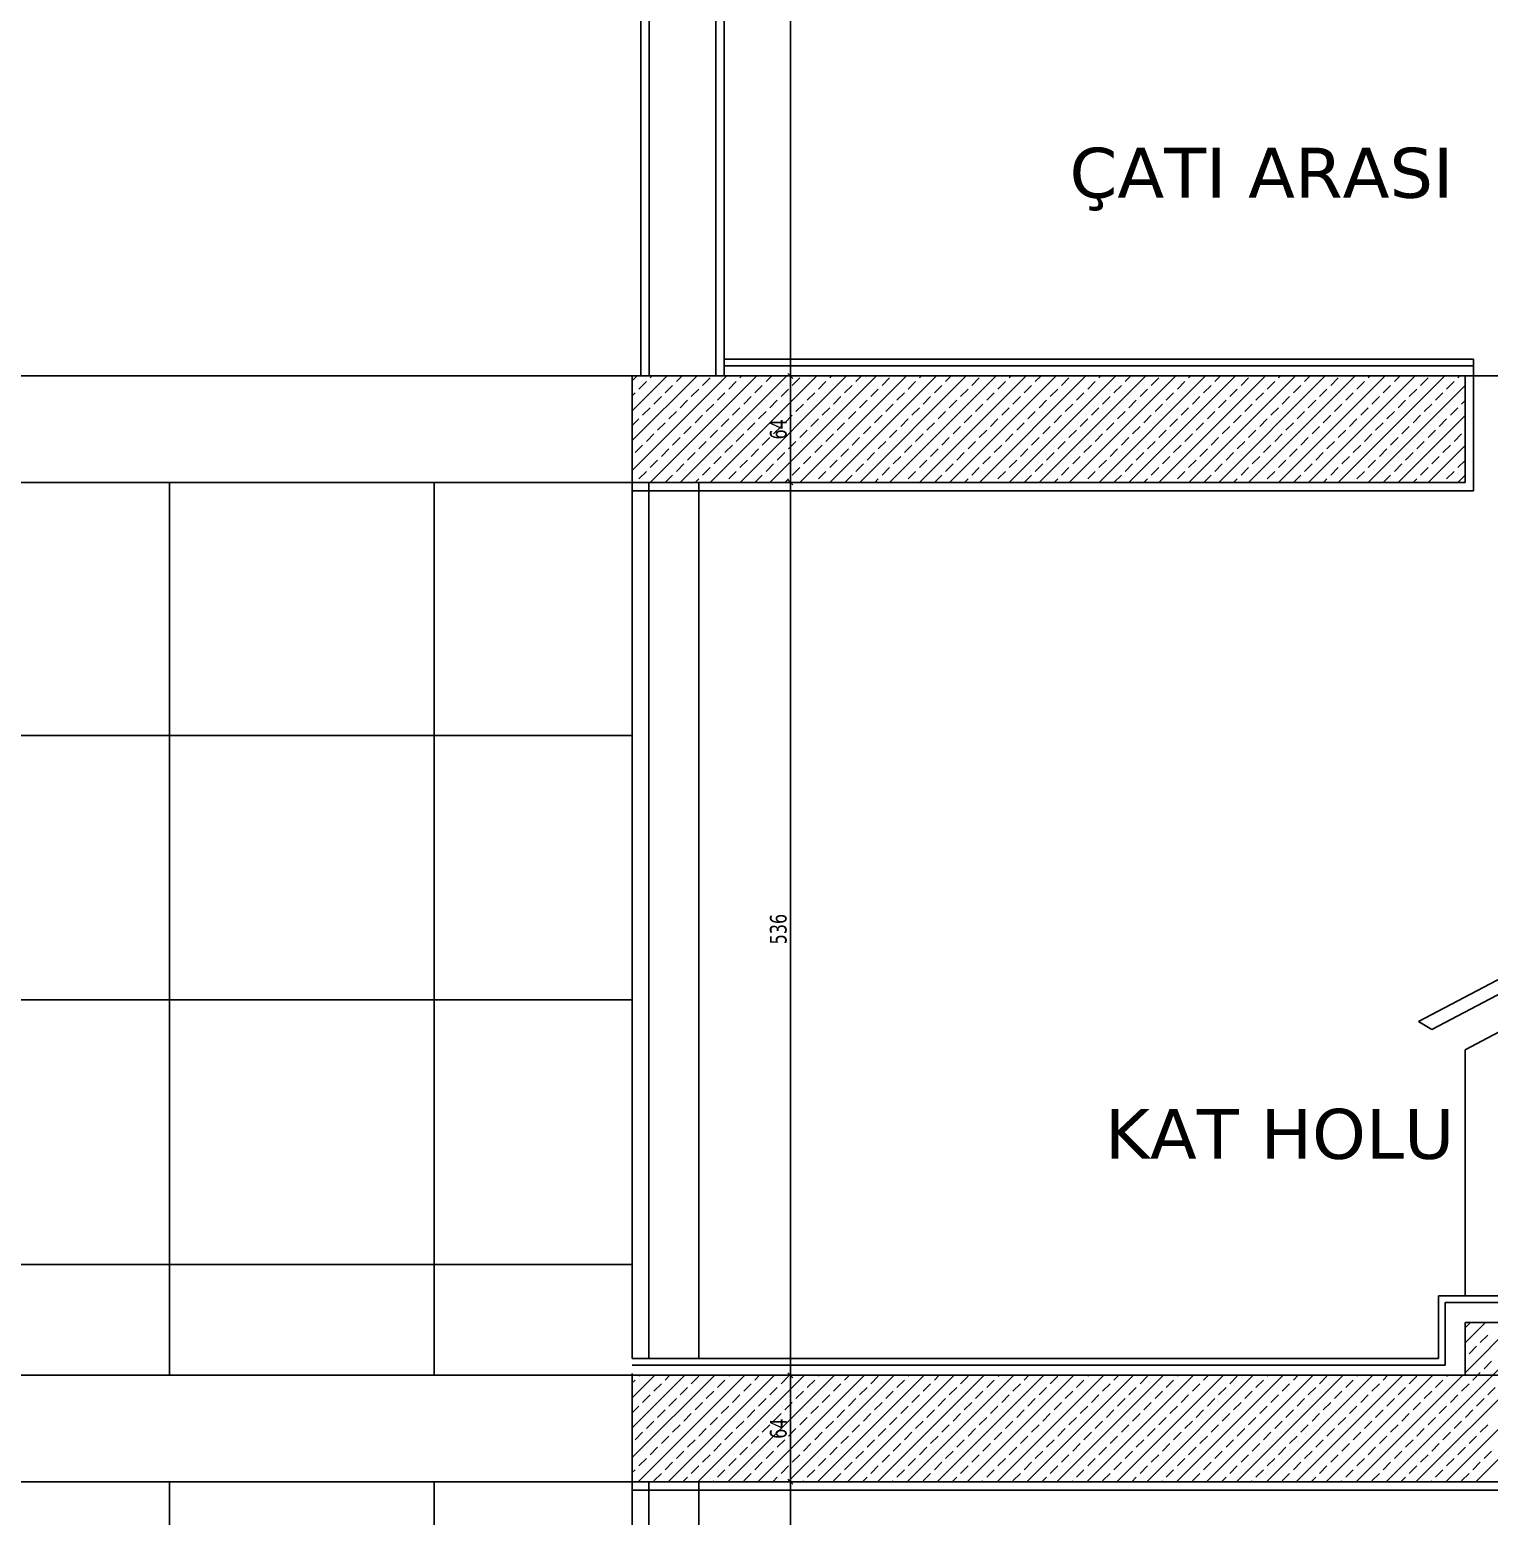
# Model space of a CAD drawing. Header units: millimetres. Extents: x 43168.9 to 43194.6, y -25545.1 to -25543.4.
# Drawn here: x 43184.1023 to 43184.2776, y -25543.9115 to -25543.733 of the extents above; entities that cross this region are included whole.
import ezdxf
from ezdxf.enums import TextEntityAlignment as Align

# ---------------------------------------------------------------- set-up
doc = ezdxf.new("R2010")
doc.units = ezdxf.units.MM
doc.header["$LTSCALE"] = 200
doc.linetypes.add('kesit_$0$HIDDEN2', pattern=[0.1875, 0.125, -0.0625])
for name, color, linetype in [('cam_sgh', 1, 'Continuous'), ('duv_sgh', 4, 'Continuous'), ('gor-4_sgh', 17, 'Continuous'), ('kaplama-gnl_sgh', 30, 'Continuous'), ('kesit_$0$gor-2_sgh', 161, 'Continuous'), ('kesit_$0$izd-alt_sgh', 8, 'kesit_$0$HIDDEN2'), ('kesit_$0$metal-mal._sgh', 122, 'Continuous'), ('kolon-b.a_sgh', 6, 'Continuous'), ('olcuic_sgh', 183, 'Continuous'), ('siva_sgh', 145, 'Continuous'), ('tarama-betonarme_sgh', 223, 'Continuous'), ('yazi-mahal_sgh', 12, 'Continuous')]:
    doc.layers.add(name, color=color, linetype=linetype)
doc.styles.add('dim', font='VERDANA.TTF', dxfattribs={"width": 0.7})
doc.styles.add('text1', font='VERDANA.TTF')

msp = doc.modelspace()

# ---------------------------------------------------------------- linework, layer by layer
at = {"color": 0, "linetype": 'ByBlock', "lineweight": -2}
for p, q in [((43184.19337, -25543.77426), (43184.19397, -25543.77486)), ((43184.19397, -25543.77486), (43184.19337, -25543.77426)), ((43184.19337, -25543.78706), (43184.19397, -25543.78766)), ((43184.19397, -25543.78766), (43184.19337, -25543.78706)), ((43184.19337, -25543.89426), (43184.19397, -25543.89486)), ((43184.19397, -25543.89486), (43184.19337, -25543.89426)), ((43184.19337, -25543.90706), (43184.19397, -25543.90766)), ((43184.19397, -25543.90766), (43184.19337, -25543.90706))]:
    msp.add_line(p, q, dxfattribs=at)
at = {"layer": 'cam_sgh'}
for p, q in [((43184.17469, -25543.78736), (43184.17469, -25543.89256)), ((43184.17669, -25543.78736), (43184.17669, -25543.89256)), ((43184.18269, -25543.78736), (43184.18269, -25543.89256)), ((43184.17469, -25543.90736), (43184.17469, -25544.01256)), ((43184.17669, -25543.90736), (43184.17669, -25544.01256)), ((43184.18269, -25543.90736), (43184.18269, -25544.01256))]:
    msp.add_line(p, q, dxfattribs=at)
at = {"layer": 'duv_sgh'}
for p, q in [((43184.17671, -25543.77456), (43184.17671, -25543.61807)), ((43184.18471, -25543.77456), (43184.18471, -25543.61726))]:
    msp.add_line(p, q, dxfattribs=at)
at = {"layer": 'gor-4_sgh'}
for p, q in [((43184.17469, -25543.77456), (43183.80469, -25543.77456)), ((43184.17469, -25543.78736), (43183.80469, -25543.78736)), ((43184.11913, -25543.89456), (43184.11913, -25543.78736)), ((43184.15088, -25543.89456), (43184.15088, -25543.78736)), ((43184.17469, -25543.81775), (43183.80469, -25543.81775)), ((43184.17469, -25543.8495), (43183.80469, -25543.8495)), ((43184.17469, -25543.88125), (43183.80469, -25543.88125)), ((43184.17469, -25543.89456), (43183.80469, -25543.89456)), ((43184.17469, -25543.90736), (43183.80469, -25543.90736)), ((43184.11913, -25544.01456), (43184.11913, -25543.90736)), ((43184.15088, -25544.01456), (43184.15088, -25543.90736))]:
    msp.add_line(p, q, dxfattribs=at)
at = {"layer": 'kaplama-gnl_sgh'}
for p, q in [((43184.27569, -25543.77256), (43184.18571, -25543.77256)), ((43184.27569, -25543.77336), (43184.18571, -25543.77336)), ((43184.28309, -25543.88504), (43184.27149, -25543.88504)), ((43184.27149, -25543.88504), (43184.27149, -25543.89256)), ((43184.28389, -25543.88584), (43184.27229, -25543.88584)), ((43184.27229, -25543.88584), (43184.27229, -25543.89336)), ((43184.27149, -25543.89256), (43184.17469, -25543.89256)), ((43184.27229, -25543.89336), (43184.17469, -25543.89336))]:
    msp.add_line(p, q, dxfattribs=at)
at = {"layer": 'kesit_$0$gor-2_sgh'}
for p, q in [((43184.27469, -25543.85548), (43184.37909, -25543.80025)), ((43184.27469, -25543.88504), (43184.27469, -25543.85548))]:
    msp.add_line(p, q, dxfattribs=at)
at = {"layer": 'kesit_$0$izd-alt_sgh'}
for p, q in [((43185.17869, -25543.77456), (43183.58059, -25543.77456)), ((43185.17869, -25543.89456), (43183.58059, -25543.89456))]:
    msp.add_line(p, q, dxfattribs=at)
at = {"layer": 'kesit_$0$metal-mal._sgh'}
for p, q in [((43184.26909, -25543.8521), (43184.3777, -25543.79465)), ((43184.27069, -25543.85307), (43184.3781, -25543.79625)), ((43184.26909, -25543.8521), (43184.27069, -25543.85307))]:
    msp.add_line(p, q, dxfattribs=at)
at = {"layer": 'kolon-b.a_sgh'}
for p, q in [((43184.17469, -25543.78736), (43184.17469, -25543.77456)), ((43184.17469, -25543.77456), (43184.27469, -25543.77456)), ((43184.27469, -25543.78736), (43184.27469, -25543.77456)), ((43184.27469, -25543.77456), (43184.27469, -25543.78736)), ((43184.27469, -25543.78736), (43184.17469, -25543.78736)), ((43184.28629, -25543.88824), (43184.27469, -25543.88824)), ((43184.27469, -25543.88824), (43184.27469, -25543.89456)), ((43184.17469, -25543.89436), (43184.17469, -25543.90736)), ((43184.17469, -25543.89456), (43184.27469, -25543.89456)), ((43184.28629, -25543.90736), (43184.17469, -25543.90736))]:
    msp.add_line(p, q, dxfattribs=at)
at = {"layer": 'olcuic_sgh'}
for p, q in [((43184.19367, -25543.62981), (43184.19367, -25543.77481)), ((43184.19067, -25543.77456), (43184.19427, -25543.77456)), ((43184.19067, -25543.77456), (43184.19427, -25543.77456)), ((43184.19367, -25543.77431), (43184.19367, -25543.78761)), ((43184.19667, -25543.78736), (43184.19307, -25543.78736)), ((43184.19667, -25543.78736), (43184.19307, -25543.78736)), ((43184.19367, -25543.78711), (43184.19367, -25543.89481)), ((43184.19667, -25543.89456), (43184.19307, -25543.89456)), ((43184.19667, -25543.89456), (43184.19307, -25543.89456)), ((43184.19367, -25543.89431), (43184.19367, -25543.90761)), ((43184.19667, -25543.90736), (43184.19307, -25543.90736)), ((43184.19667, -25543.90736), (43184.19307, -25543.90736)), ((43184.19367, -25543.90711), (43184.19367, -25544.01481))]:
    msp.add_line(p, q, dxfattribs=at)
at = {"layer": 'siva_sgh'}
for p, q in [((43184.18571, -25543.61595), (43184.18571, -25543.77456)), ((43184.17571, -25543.77456), (43184.17571, -25543.61817)), ((43184.27569, -25543.77256), (43184.27569, -25543.78836)), ((43184.27569, -25543.78836), (43184.17469, -25543.78836)), ((43184.17469, -25543.90836), (43184.28729, -25543.90836))]:
    msp.add_line(p, q, dxfattribs=at)
at = {"layer": 'tarama-betonarme_sgh'}
for p, q in [((43184.17469, -25543.77515), (43184.17528, -25543.77456)), ((43184.17469, -25543.77874), (43184.17887, -25543.77456)), ((43184.17469, -25543.78233), (43184.18246, -25543.77456)), ((43184.17469, -25543.78592), (43184.18605, -25543.77456)), ((43184.17549, -25543.77615), (43184.17638, -25543.77525)), ((43184.17683, -25543.7748), (43184.17707, -25543.77456)), ((43184.17685, -25543.78736), (43184.18965, -25543.77456)), ((43184.17863, -25543.7766), (43184.17953, -25543.7757)), ((43184.17998, -25543.77525), (43184.18067, -25543.77456)), ((43184.18044, -25543.78736), (43184.19324, -25543.77456)), ((43184.18312, -25543.7757), (43184.18402, -25543.7748)), ((43184.18403, -25543.78736), (43184.19683, -25543.77456)), ((43184.18626, -25543.77615), (43184.18716, -25543.77525)), ((43184.18761, -25543.7748), (43184.18785, -25543.77456)), ((43184.18762, -25543.78736), (43184.20042, -25543.77456)), ((43184.18941, -25543.7766), (43184.1903, -25543.7757)), ((43184.19075, -25543.77525), (43184.19144, -25543.77456)), ((43184.19121, -25543.78736), (43184.20401, -25543.77456)), ((43184.1939, -25543.7757), (43184.19479, -25543.7748)), ((43184.19481, -25543.78736), (43184.20761, -25543.77456)), ((43184.19704, -25543.77615), (43184.19794, -25543.77525)), ((43184.19839, -25543.7748), (43184.19863, -25543.77456)), ((43184.1984, -25543.78736), (43184.2112, -25543.77456)), ((43184.20018, -25543.7766), (43184.20108, -25543.7757)), ((43184.20153, -25543.77525), (43184.20222, -25543.77456)), ((43184.20199, -25543.78736), (43184.21479, -25543.77456)), ((43184.20467, -25543.7757), (43184.20557, -25543.7748)), ((43184.20558, -25543.78736), (43184.21838, -25543.77456)), ((43184.20781, -25543.77615), (43184.20871, -25543.77525)), ((43184.20916, -25543.7748), (43184.2094, -25543.77456)), ((43184.20918, -25543.78736), (43184.22198, -25543.77456)), ((43184.21096, -25543.7766), (43184.21186, -25543.7757)), ((43184.2123, -25543.77525), (43184.21299, -25543.77456)), ((43184.21277, -25543.78736), (43184.22557, -25543.77456)), ((43184.21545, -25543.7757), (43184.21635, -25543.7748)), ((43184.21636, -25543.78736), (43184.22916, -25543.77456)), ((43184.21859, -25543.77615), (43184.21949, -25543.77525)), ((43184.21994, -25543.7748), (43184.22018, -25543.77456)), ((43184.21995, -25543.78736), (43184.23275, -25543.77456)), ((43184.22173, -25543.7766), (43184.22263, -25543.7757)), ((43184.22308, -25543.77525), (43184.22377, -25543.77456)), ((43184.22354, -25543.78736), (43184.23634, -25543.77456)), ((43184.22622, -25543.7757), (43184.22712, -25543.7748)), ((43184.22714, -25543.78736), (43184.23994, -25543.77456)), ((43184.22937, -25543.77615), (43184.23027, -25543.77525)), ((43184.23071, -25543.7748), (43184.23096, -25543.77456)), ((43184.23073, -25543.78736), (43184.24353, -25543.77456)), ((43184.23251, -25543.7766), (43184.23341, -25543.7757)), ((43184.23386, -25543.77525), (43184.23455, -25543.77456)), ((43184.23432, -25543.78736), (43184.24712, -25543.77456)), ((43184.237, -25543.7757), (43184.2379, -25543.7748)), ((43184.23791, -25543.78736), (43184.25071, -25543.77456)), ((43184.24014, -25543.77615), (43184.24104, -25543.77525)), ((43184.24149, -25543.7748), (43184.24173, -25543.77456)), ((43184.2415, -25543.78736), (43184.2543, -25543.77456)), ((43184.24329, -25543.7766), (43184.24418, -25543.7757)), ((43184.24463, -25543.77525), (43184.24532, -25543.77456)), ((43184.2451, -25543.78736), (43184.2579, -25543.77456)), ((43184.24778, -25543.7757), (43184.24867, -25543.7748)), ((43184.24869, -25543.78736), (43184.26149, -25543.77456)), ((43184.25092, -25543.77615), (43184.25182, -25543.77525)), ((43184.25227, -25543.7748), (43184.25251, -25543.77456)), ((43184.25228, -25543.78736), (43184.26508, -25543.77456)), ((43184.25406, -25543.7766), (43184.25496, -25543.7757)), ((43184.25541, -25543.77525), (43184.2561, -25543.77456)), ((43184.25587, -25543.78736), (43184.26867, -25543.77456)), ((43184.25855, -25543.7757), (43184.25945, -25543.7748)), ((43184.25946, -25543.78736), (43184.27226, -25543.77456)), ((43184.2617, -25543.77615), (43184.26259, -25543.77525)), ((43184.26304, -25543.7748), (43184.26328, -25543.77456)), ((43184.26306, -25543.78736), (43184.27469, -25543.77572)), ((43184.26484, -25543.7766), (43184.26574, -25543.7757)), ((43184.26619, -25543.77525), (43184.26688, -25543.77456)), ((43184.26933, -25543.7757), (43184.27023, -25543.7748)), ((43184.27247, -25543.77615), (43184.27337, -25543.77525)), ((43184.27382, -25543.7748), (43184.27406, -25543.77456)), ((43184.17469, -25543.77694), (43184.17504, -25543.7766)), ((43184.17728, -25543.77794), (43184.17818, -25543.77705)), ((43184.18042, -25543.77839), (43184.18132, -25543.77749)), ((43184.18177, -25543.77705), (43184.18267, -25543.77615)), ((43184.18492, -25543.77749), (43184.18581, -25543.7766)), ((43184.18806, -25543.77794), (43184.18896, -25543.77705)), ((43184.1912, -25543.77839), (43184.1921, -25543.77749)), ((43184.19255, -25543.77705), (43184.19345, -25543.77615)), ((43184.19569, -25543.77749), (43184.19659, -25543.7766)), ((43184.19883, -25543.77794), (43184.19973, -25543.77705)), ((43184.20198, -25543.77839), (43184.20288, -25543.77749)), ((43184.20332, -25543.77705), (43184.20422, -25543.77615)), ((43184.20647, -25543.77749), (43184.20737, -25543.7766)), ((43184.20961, -25543.77794), (43184.21051, -25543.77705)), ((43184.21275, -25543.77839), (43184.21365, -25543.77749)), ((43184.2141, -25543.77705), (43184.215, -25543.77615)), ((43184.21724, -25543.77749), (43184.21814, -25543.7766)), ((43184.22039, -25543.77794), (43184.22129, -25543.77705)), ((43184.22353, -25543.77839), (43184.22443, -25543.77749)), ((43184.22488, -25543.77705), (43184.22578, -25543.77615)), ((43184.22802, -25543.77749), (43184.22892, -25543.7766)), ((43184.23116, -25543.77794), (43184.23206, -25543.77705)), ((43184.23431, -25543.77839), (43184.2352, -25543.77749)), ((43184.23565, -25543.77705), (43184.23655, -25543.77615)), ((43184.2388, -25543.77749), (43184.23969, -25543.7766)), ((43184.24194, -25543.77794), (43184.24284, -25543.77705)), ((43184.24508, -25543.77839), (43184.24598, -25543.77749)), ((43184.24643, -25543.77705), (43184.24733, -25543.77615)), ((43184.24957, -25543.77749), (43184.25047, -25543.7766)), ((43184.25272, -25543.77794), (43184.25361, -25543.77705)), ((43184.25586, -25543.77839), (43184.25676, -25543.77749)), ((43184.25721, -25543.77705), (43184.2581, -25543.77615)), ((43184.26035, -25543.77749), (43184.26125, -25543.7766)), ((43184.26349, -25543.77794), (43184.26439, -25543.77705)), ((43184.26664, -25543.77839), (43184.26753, -25543.77749)), ((43184.26798, -25543.77705), (43184.26888, -25543.77615)), ((43184.27113, -25543.77749), (43184.27202, -25543.7766)), ((43184.27427, -25543.77794), (43184.27469, -25543.77752)), ((43184.17593, -25543.77929), (43184.17683, -25543.77839)), ((43184.17908, -25543.77974), (43184.17998, -25543.77884)), ((43184.18222, -25543.78019), (43184.18312, -25543.77929)), ((43184.18357, -25543.77884), (43184.18447, -25543.77794)), ((43184.18671, -25543.77929), (43184.18761, -25543.77839)), ((43184.18985, -25543.77974), (43184.19075, -25543.77884)), ((43184.193, -25543.78019), (43184.1939, -25543.77929)), ((43184.19434, -25543.77884), (43184.19524, -25543.77794)), ((43184.19749, -25543.77929), (43184.19839, -25543.77839)), ((43184.20063, -25543.77974), (43184.20153, -25543.77884)), ((43184.20377, -25543.78019), (43184.20467, -25543.77929)), ((43184.20512, -25543.77884), (43184.20602, -25543.77794)), ((43184.20826, -25543.77929), (43184.20916, -25543.77839)), ((43184.21141, -25543.77974), (43184.2123, -25543.77884)), ((43184.21455, -25543.78019), (43184.21545, -25543.77929)), ((43184.2159, -25543.77884), (43184.21679, -25543.77794)), ((43184.21904, -25543.77929), (43184.21994, -25543.77839)), ((43184.22218, -25543.77974), (43184.22308, -25543.77884)), ((43184.22533, -25543.78019), (43184.22622, -25543.77929)), ((43184.22667, -25543.77884), (43184.22757, -25543.77794)), ((43184.22982, -25543.77929), (43184.23071, -25543.77839)), ((43184.23296, -25543.77974), (43184.23386, -25543.77884)), ((43184.2361, -25543.78019), (43184.237, -25543.77929)), ((43184.23745, -25543.77884), (43184.23835, -25543.77794)), ((43184.24059, -25543.77929), (43184.24149, -25543.77839)), ((43184.24374, -25543.77974), (43184.24463, -25543.77884)), ((43184.24688, -25543.78019), (43184.24778, -25543.77929)), ((43184.24823, -25543.77884), (43184.24912, -25543.77794)), ((43184.25137, -25543.77929), (43184.25227, -25543.77839)), ((43184.25451, -25543.77974), (43184.25541, -25543.77884)), ((43184.25766, -25543.78019), (43184.25855, -25543.77929)), ((43184.259, -25543.77884), (43184.2599, -25543.77794)), ((43184.26215, -25543.77929), (43184.26304, -25543.77839)), ((43184.26529, -25543.77974), (43184.26619, -25543.77884)), ((43184.26665, -25543.78736), (43184.27469, -25543.77932)), ((43184.26843, -25543.78019), (43184.26933, -25543.77929)), ((43184.26978, -25543.77884), (43184.27068, -25543.77794)), ((43184.27292, -25543.77929), (43184.27382, -25543.77839)), ((43184.17469, -25543.78053), (43184.17549, -25543.77974)), ((43184.17773, -25543.78109), (43184.17863, -25543.78019)), ((43184.18087, -25543.78154), (43184.18177, -25543.78064)), ((43184.18402, -25543.78198), (43184.18492, -25543.78109)), ((43184.18536, -25543.78064), (43184.18626, -25543.77974)), ((43184.18851, -25543.78109), (43184.18941, -25543.78019)), ((43184.19165, -25543.78154), (43184.19255, -25543.78064)), ((43184.19479, -25543.78198), (43184.19569, -25543.78109)), ((43184.19614, -25543.78064), (43184.19704, -25543.77974)), ((43184.19928, -25543.78109), (43184.20018, -25543.78019)), ((43184.20243, -25543.78154), (43184.20332, -25543.78064)), ((43184.20557, -25543.78198), (43184.20647, -25543.78109)), ((43184.20692, -25543.78064), (43184.20781, -25543.77974)), ((43184.21006, -25543.78109), (43184.21096, -25543.78019)), ((43184.2132, -25543.78154), (43184.2141, -25543.78064)), ((43184.21635, -25543.78198), (43184.21724, -25543.78109)), ((43184.21769, -25543.78064), (43184.21859, -25543.77974)), ((43184.22084, -25543.78109), (43184.22173, -25543.78019)), ((43184.22398, -25543.78154), (43184.22488, -25543.78064)), ((43184.22712, -25543.78198), (43184.22802, -25543.78109)), ((43184.22847, -25543.78064), (43184.22937, -25543.77974)), ((43184.23161, -25543.78109), (43184.23251, -25543.78019)), ((43184.23476, -25543.78154), (43184.23565, -25543.78064)), ((43184.2379, -25543.78198), (43184.2388, -25543.78109)), ((43184.23925, -25543.78064), (43184.24014, -25543.77974)), ((43184.24239, -25543.78109), (43184.24329, -25543.78019)), ((43184.24553, -25543.78154), (43184.24643, -25543.78064)), ((43184.24867, -25543.78198), (43184.24957, -25543.78109)), ((43184.25002, -25543.78064), (43184.25092, -25543.77974)), ((43184.25317, -25543.78109), (43184.25406, -25543.78019)), ((43184.25631, -25543.78154), (43184.25721, -25543.78064)), ((43184.25945, -25543.78198), (43184.26035, -25543.78109)), ((43184.2608, -25543.78064), (43184.2617, -25543.77974)), ((43184.26394, -25543.78109), (43184.26484, -25543.78019)), ((43184.26708, -25543.78154), (43184.26798, -25543.78064)), ((43184.27023, -25543.78198), (43184.27113, -25543.78109)), ((43184.27157, -25543.78064), (43184.27247, -25543.77974)), ((43184.17504, -25543.78378), (43184.17593, -25543.78288)), ((43184.17638, -25543.78243), (43184.17728, -25543.78154)), ((43184.17953, -25543.78288), (43184.18042, -25543.78198)), ((43184.18267, -25543.78333), (43184.18357, -25543.78243)), ((43184.18581, -25543.78378), (43184.18671, -25543.78288)), ((43184.18716, -25543.78243), (43184.18806, -25543.78154)), ((43184.1903, -25543.78288), (43184.1912, -25543.78198)), ((43184.19345, -25543.78333), (43184.19434, -25543.78243)), ((43184.19659, -25543.78378), (43184.19749, -25543.78288)), ((43184.19794, -25543.78243), (43184.19883, -25543.78154)), ((43184.20108, -25543.78288), (43184.20198, -25543.78198)), ((43184.20422, -25543.78333), (43184.20512, -25543.78243)), ((43184.20737, -25543.78378), (43184.20826, -25543.78288)), ((43184.20871, -25543.78243), (43184.20961, -25543.78154)), ((43184.21186, -25543.78288), (43184.21275, -25543.78198)), ((43184.215, -25543.78333), (43184.2159, -25543.78243)), ((43184.21814, -25543.78378), (43184.21904, -25543.78288)), ((43184.21949, -25543.78243), (43184.22039, -25543.78154)), ((43184.22263, -25543.78288), (43184.22353, -25543.78198)), ((43184.22578, -25543.78333), (43184.22667, -25543.78243)), ((43184.22892, -25543.78378), (43184.22982, -25543.78288)), ((43184.23027, -25543.78243), (43184.23116, -25543.78154)), ((43184.23341, -25543.78288), (43184.23431, -25543.78198)), ((43184.23655, -25543.78333), (43184.23745, -25543.78243)), ((43184.23969, -25543.78378), (43184.24059, -25543.78288)), ((43184.24104, -25543.78243), (43184.24194, -25543.78154)), ((43184.24418, -25543.78288), (43184.24508, -25543.78198)), ((43184.24733, -25543.78333), (43184.24823, -25543.78243)), ((43184.25047, -25543.78378), (43184.25137, -25543.78288)), ((43184.25182, -25543.78243), (43184.25272, -25543.78154)), ((43184.25496, -25543.78288), (43184.25586, -25543.78198)), ((43184.2581, -25543.78333), (43184.259, -25543.78243)), ((43184.26125, -25543.78378), (43184.26215, -25543.78288)), ((43184.26259, -25543.78243), (43184.26349, -25543.78154)), ((43184.26574, -25543.78288), (43184.26664, -25543.78198)), ((43184.26888, -25543.78333), (43184.26978, -25543.78243)), ((43184.27024, -25543.78736), (43184.27469, -25543.78291)), ((43184.27202, -25543.78378), (43184.27292, -25543.78288)), ((43184.27337, -25543.78243), (43184.27427, -25543.78154)), ((43184.17683, -25543.78558), (43184.17773, -25543.78468)), ((43184.17818, -25543.78423), (43184.17908, -25543.78333)), ((43184.18132, -25543.78468), (43184.18222, -25543.78378)), ((43184.18447, -25543.78513), (43184.18536, -25543.78423)), ((43184.18761, -25543.78558), (43184.18851, -25543.78468)), ((43184.18896, -25543.78423), (43184.18985, -25543.78333)), ((43184.1921, -25543.78468), (43184.193, -25543.78378)), ((43184.19524, -25543.78513), (43184.19614, -25543.78423)), ((43184.19839, -25543.78558), (43184.19928, -25543.78468)), ((43184.19973, -25543.78423), (43184.20063, -25543.78333)), ((43184.20288, -25543.78468), (43184.20377, -25543.78378)), ((43184.20602, -25543.78513), (43184.20692, -25543.78423)), ((43184.20916, -25543.78558), (43184.21006, -25543.78468)), ((43184.21051, -25543.78423), (43184.21141, -25543.78333)), ((43184.21365, -25543.78468), (43184.21455, -25543.78378)), ((43184.21679, -25543.78513), (43184.21769, -25543.78423)), ((43184.21994, -25543.78558), (43184.22084, -25543.78468)), ((43184.22129, -25543.78423), (43184.22218, -25543.78333)), ((43184.22443, -25543.78468), (43184.22533, -25543.78378)), ((43184.22757, -25543.78513), (43184.22847, -25543.78423)), ((43184.23071, -25543.78558), (43184.23161, -25543.78468)), ((43184.23206, -25543.78423), (43184.23296, -25543.78333)), ((43184.2352, -25543.78468), (43184.2361, -25543.78378)), ((43184.23835, -25543.78513), (43184.23925, -25543.78423)), ((43184.24149, -25543.78558), (43184.24239, -25543.78468)), ((43184.24284, -25543.78423), (43184.24374, -25543.78333)), ((43184.24598, -25543.78468), (43184.24688, -25543.78378)), ((43184.24912, -25543.78513), (43184.25002, -25543.78423)), ((43184.25227, -25543.78558), (43184.25317, -25543.78468)), ((43184.25361, -25543.78423), (43184.25451, -25543.78333)), ((43184.25676, -25543.78468), (43184.25766, -25543.78378)), ((43184.2599, -25543.78513), (43184.2608, -25543.78423)), ((43184.26304, -25543.78558), (43184.26394, -25543.78468)), ((43184.26439, -25543.78423), (43184.26529, -25543.78333)), ((43184.26753, -25543.78468), (43184.26843, -25543.78378)), ((43184.27068, -25543.78513), (43184.27157, -25543.78423)), ((43184.27382, -25543.78558), (43184.27469, -25543.78471)), ((43184.17549, -25543.78692), (43184.17638, -25543.78603)), ((43184.17864, -25543.78736), (43184.17953, -25543.78647)), ((43184.17998, -25543.78603), (43184.18087, -25543.78513)), ((43184.18312, -25543.78647), (43184.18402, -25543.78558)), ((43184.18626, -25543.78692), (43184.18716, -25543.78603)), ((43184.18942, -25543.78736), (43184.1903, -25543.78647)), ((43184.19075, -25543.78603), (43184.19165, -25543.78513)), ((43184.1939, -25543.78647), (43184.19479, -25543.78558)), ((43184.19704, -25543.78692), (43184.19794, -25543.78603)), ((43184.20019, -25543.78736), (43184.20108, -25543.78647)), ((43184.20153, -25543.78603), (43184.20243, -25543.78513)), ((43184.20467, -25543.78647), (43184.20557, -25543.78558)), ((43184.20781, -25543.78692), (43184.20871, -25543.78603)), ((43184.21097, -25543.78736), (43184.21186, -25543.78647)), ((43184.2123, -25543.78603), (43184.2132, -25543.78513)), ((43184.21545, -25543.78647), (43184.21635, -25543.78558)), ((43184.21859, -25543.78692), (43184.21949, -25543.78603)), ((43184.22175, -25543.78736), (43184.22263, -25543.78647)), ((43184.22308, -25543.78603), (43184.22398, -25543.78513)), ((43184.22622, -25543.78647), (43184.22712, -25543.78558)), ((43184.22937, -25543.78692), (43184.23027, -25543.78603)), ((43184.23252, -25543.78736), (43184.23341, -25543.78647)), ((43184.23386, -25543.78603), (43184.23476, -25543.78513)), ((43184.237, -25543.78647), (43184.2379, -25543.78558)), ((43184.24014, -25543.78692), (43184.24104, -25543.78603)), ((43184.2433, -25543.78736), (43184.24418, -25543.78647)), ((43184.24463, -25543.78603), (43184.24553, -25543.78513)), ((43184.24778, -25543.78647), (43184.24867, -25543.78558)), ((43184.25092, -25543.78692), (43184.25182, -25543.78603)), ((43184.25408, -25543.78736), (43184.25496, -25543.78647)), ((43184.25541, -25543.78603), (43184.25631, -25543.78513)), ((43184.25855, -25543.78647), (43184.25945, -25543.78558)), ((43184.2617, -25543.78692), (43184.26259, -25543.78603)), ((43184.26485, -25543.78736), (43184.26574, -25543.78647)), ((43184.26619, -25543.78603), (43184.26708, -25543.78513)), ((43184.26933, -25543.78647), (43184.27023, -25543.78558)), ((43184.27247, -25543.78692), (43184.27337, -25543.78603)), ((43184.27383, -25543.78736), (43184.27469, -25543.7865)), ((43184.18223, -25543.78736), (43184.18267, -25543.78692)), ((43184.19301, -25543.78736), (43184.19345, -25543.78692)), ((43184.20379, -25543.78736), (43184.20422, -25543.78692)), ((43184.21456, -25543.78736), (43184.215, -25543.78692)), ((43184.22534, -25543.78736), (43184.22578, -25543.78692)), ((43184.23612, -25543.78736), (43184.23655, -25543.78692)), ((43184.24689, -25543.78736), (43184.24733, -25543.78692)), ((43184.25767, -25543.78736), (43184.2581, -25543.78692)), ((43184.26844, -25543.78736), (43184.26888, -25543.78692)), ((43184.26878, -25543.90736), (43184.29421, -25543.88193)), ((43184.27237, -25543.90736), (43184.2978, -25543.88193)), ((43184.26519, -25543.90736), (43184.2843, -25543.88824)), ((43184.27469, -25543.89067), (43184.27712, -25543.88824)), ((43184.27469, -25543.89426), (43184.28071, -25543.88824)), ((43184.27472, -25543.88885), (43184.27532, -25543.88824)), ((43184.27651, -25543.89065), (43184.27741, -25543.88975)), ((43184.27517, -25543.89199), (43184.27606, -25543.89109)), ((43184.27469, -25543.89247), (43184.27472, -25543.89244)), ((43184.27696, -25543.89379), (43184.27786, -25543.89289)), ((43184.17469, -25543.89728), (43184.17741, -25543.89456)), ((43184.17469, -25543.90087), (43184.181, -25543.89456)), ((43184.17469, -25543.90446), (43184.18459, -25543.89456)), ((43184.17469, -25543.89548), (43184.17504, -25543.89514)), ((43184.17539, -25543.90736), (43184.18819, -25543.89456)), ((43184.17549, -25543.89469), (43184.17561, -25543.89456)), ((43184.17728, -25543.89648), (43184.17818, -25543.89558)), ((43184.17863, -25543.89514), (43184.17921, -25543.89456)), ((43184.17898, -25543.90736), (43184.19178, -25543.89456)), ((43184.18177, -25543.89558), (43184.18267, -25543.89469)), ((43184.18257, -25543.90736), (43184.19537, -25543.89456)), ((43184.18492, -25543.89603), (43184.18581, -25543.89514)), ((43184.18616, -25543.90736), (43184.19896, -25543.89456)), ((43184.18626, -25543.89469), (43184.18639, -25543.89456)), ((43184.18806, -25543.89648), (43184.18896, -25543.89558)), ((43184.18941, -25543.89514), (43184.18998, -25543.89456)), ((43184.18975, -25543.90736), (43184.20255, -25543.89456)), ((43184.19255, -25543.89558), (43184.19345, -25543.89469)), ((43184.19335, -25543.90736), (43184.20615, -25543.89456)), ((43184.19569, -25543.89603), (43184.19659, -25543.89514)), ((43184.19694, -25543.90736), (43184.20974, -25543.89456)), ((43184.19704, -25543.89469), (43184.19717, -25543.89456)), ((43184.19883, -25543.89648), (43184.19973, -25543.89558)), ((43184.20018, -25543.89514), (43184.20076, -25543.89456)), ((43184.20053, -25543.90736), (43184.21333, -25543.89456)), ((43184.20332, -25543.89558), (43184.20422, -25543.89469)), ((43184.20412, -25543.90736), (43184.21692, -25543.89456)), ((43184.20647, -25543.89603), (43184.20737, -25543.89514)), ((43184.20771, -25543.90736), (43184.22051, -25543.89456)), ((43184.20781, -25543.89469), (43184.20794, -25543.89456)), ((43184.20961, -25543.89648), (43184.21051, -25543.89558)), ((43184.21096, -25543.89514), (43184.21153, -25543.89456)), ((43184.21131, -25543.90736), (43184.22411, -25543.89456)), ((43184.2141, -25543.89558), (43184.215, -25543.89469)), ((43184.2149, -25543.90736), (43184.2277, -25543.89456)), ((43184.21724, -25543.89603), (43184.21814, -25543.89514)), ((43184.21849, -25543.90736), (43184.23129, -25543.89456)), ((43184.21859, -25543.89469), (43184.21872, -25543.89456)), ((43184.22039, -25543.89648), (43184.22129, -25543.89558)), ((43184.22173, -25543.89514), (43184.22231, -25543.89456)), ((43184.22208, -25543.90736), (43184.23488, -25543.89456)), ((43184.22488, -25543.89558), (43184.22578, -25543.89469)), ((43184.22568, -25543.90736), (43184.23848, -25543.89456)), ((43184.22802, -25543.89603), (43184.22892, -25543.89514)), ((43184.22927, -25543.90736), (43184.24207, -25543.89456)), ((43184.22937, -25543.89469), (43184.22949, -25543.89456)), ((43184.23116, -25543.89648), (43184.23206, -25543.89558)), ((43184.23251, -25543.89514), (43184.23309, -25543.89456)), ((43184.23286, -25543.90736), (43184.24566, -25543.89456)), ((43184.23565, -25543.89558), (43184.23655, -25543.89469)), ((43184.23645, -25543.90736), (43184.24925, -25543.89456)), ((43184.2388, -25543.89603), (43184.23969, -25543.89514)), ((43184.24004, -25543.90736), (43184.25284, -25543.89456)), ((43184.24014, -25543.89469), (43184.24027, -25543.89456)), ((43184.24194, -25543.89648), (43184.24284, -25543.89558)), ((43184.24329, -25543.89514), (43184.24386, -25543.89456)), ((43184.24364, -25543.90736), (43184.25644, -25543.89456)), ((43184.24643, -25543.89558), (43184.24733, -25543.89469)), ((43184.24723, -25543.90736), (43184.26003, -25543.89456)), ((43184.24957, -25543.89603), (43184.25047, -25543.89514)), ((43184.25082, -25543.90736), (43184.26362, -25543.89456)), ((43184.25092, -25543.89469), (43184.25105, -25543.89456)), ((43184.25272, -25543.89648), (43184.25361, -25543.89558)), ((43184.25406, -25543.89514), (43184.25464, -25543.89456)), ((43184.25441, -25543.90736), (43184.26721, -25543.89456)), ((43184.25721, -25543.89558), (43184.2581, -25543.89469)), ((43184.258, -25543.90736), (43184.2708, -25543.89456)), ((43184.26035, -25543.89603), (43184.26125, -25543.89514)), ((43184.2616, -25543.90736), (43184.2744, -25543.89456)), ((43184.2617, -25543.89469), (43184.26182, -25543.89456)), ((43184.26349, -25543.89648), (43184.26439, -25543.89558)), ((43184.26484, -25543.89514), (43184.26542, -25543.89456)), ((43184.26798, -25543.89558), (43184.26888, -25543.89469)), ((43184.27113, -25543.89603), (43184.27202, -25543.89514)), ((43184.27247, -25543.89469), (43184.2726, -25543.89456)), ((43184.27427, -25543.89648), (43184.27517, -25543.89558)), ((43184.27562, -25543.89514), (43184.27651, -25543.89424)), ((43184.17593, -25543.89783), (43184.17683, -25543.89693)), ((43184.17908, -25543.89828), (43184.17998, -25543.89738)), ((43184.18042, -25543.89693), (43184.18132, -25543.89603)), ((43184.18357, -25543.89738), (43184.18447, -25543.89648)), ((43184.18671, -25543.89783), (43184.18761, -25543.89693)), ((43184.18985, -25543.89828), (43184.19075, -25543.89738)), ((43184.1912, -25543.89693), (43184.1921, -25543.89603)), ((43184.19434, -25543.89738), (43184.19524, -25543.89648)), ((43184.19749, -25543.89783), (43184.19839, -25543.89693)), ((43184.20063, -25543.89828), (43184.20153, -25543.89738)), ((43184.20198, -25543.89693), (43184.20288, -25543.89603)), ((43184.20512, -25543.89738), (43184.20602, -25543.89648)), ((43184.20826, -25543.89783), (43184.20916, -25543.89693)), ((43184.21141, -25543.89828), (43184.2123, -25543.89738)), ((43184.21275, -25543.89693), (43184.21365, -25543.89603)), ((43184.2159, -25543.89738), (43184.21679, -25543.89648)), ((43184.21904, -25543.89783), (43184.21994, -25543.89693)), ((43184.22218, -25543.89828), (43184.22308, -25543.89738)), ((43184.22353, -25543.89693), (43184.22443, -25543.89603)), ((43184.22667, -25543.89738), (43184.22757, -25543.89648)), ((43184.22982, -25543.89783), (43184.23071, -25543.89693)), ((43184.23296, -25543.89828), (43184.23386, -25543.89738)), ((43184.23431, -25543.89693), (43184.2352, -25543.89603)), ((43184.23745, -25543.89738), (43184.23835, -25543.89648)), ((43184.24059, -25543.89783), (43184.24149, -25543.89693)), ((43184.24374, -25543.89828), (43184.24463, -25543.89738)), ((43184.24508, -25543.89693), (43184.24598, -25543.89603)), ((43184.24823, -25543.89738), (43184.24912, -25543.89648)), ((43184.25137, -25543.89783), (43184.25227, -25543.89693)), ((43184.25451, -25543.89828), (43184.25541, -25543.89738)), ((43184.25586, -25543.89693), (43184.25676, -25543.89603)), ((43184.259, -25543.89738), (43184.2599, -25543.89648)), ((43184.26215, -25543.89783), (43184.26304, -25543.89693)), ((43184.26529, -25543.89828), (43184.26619, -25543.89738)), ((43184.26664, -25543.89693), (43184.26753, -25543.89603)), ((43184.26978, -25543.89738), (43184.27068, -25543.89648)), ((43184.27292, -25543.89783), (43184.27382, -25543.89693)), ((43184.27596, -25543.90736), (43184.28629, -25543.89703)), ((43184.27606, -25543.89828), (43184.27696, -25543.89738)), ((43184.27741, -25543.89693), (43184.27831, -25543.89603)), ((43184.17469, -25543.89907), (43184.17549, -25543.89828)), ((43184.17773, -25543.89963), (43184.17863, -25543.89873)), ((43184.18087, -25543.90007), (43184.18177, -25543.89918)), ((43184.18222, -25543.89873), (43184.18312, -25543.89783)), ((43184.18536, -25543.89918), (43184.18626, -25543.89828)), ((43184.18851, -25543.89963), (43184.18941, -25543.89873)), ((43184.19165, -25543.90007), (43184.19255, -25543.89918)), ((43184.193, -25543.89873), (43184.1939, -25543.89783)), ((43184.19614, -25543.89918), (43184.19704, -25543.89828)), ((43184.19928, -25543.89963), (43184.20018, -25543.89873)), ((43184.20243, -25543.90007), (43184.20332, -25543.89918)), ((43184.20377, -25543.89873), (43184.20467, -25543.89783)), ((43184.20692, -25543.89918), (43184.20781, -25543.89828)), ((43184.21006, -25543.89963), (43184.21096, -25543.89873)), ((43184.2132, -25543.90007), (43184.2141, -25543.89918)), ((43184.21455, -25543.89873), (43184.21545, -25543.89783)), ((43184.21769, -25543.89918), (43184.21859, -25543.89828)), ((43184.22084, -25543.89963), (43184.22173, -25543.89873)), ((43184.22398, -25543.90007), (43184.22488, -25543.89918)), ((43184.22533, -25543.89873), (43184.22622, -25543.89783)), ((43184.22847, -25543.89918), (43184.22937, -25543.89828)), ((43184.23161, -25543.89963), (43184.23251, -25543.89873)), ((43184.23476, -25543.90007), (43184.23565, -25543.89918)), ((43184.2361, -25543.89873), (43184.237, -25543.89783)), ((43184.23925, -25543.89918), (43184.24014, -25543.89828)), ((43184.24239, -25543.89963), (43184.24329, -25543.89873)), ((43184.24553, -25543.90007), (43184.24643, -25543.89918)), ((43184.24688, -25543.89873), (43184.24778, -25543.89783)), ((43184.25002, -25543.89918), (43184.25092, -25543.89828)), ((43184.25317, -25543.89963), (43184.25406, -25543.89873)), ((43184.25631, -25543.90007), (43184.25721, -25543.89918)), ((43184.25766, -25543.89873), (43184.25855, -25543.89783)), ((43184.2608, -25543.89918), (43184.2617, -25543.89828)), ((43184.26394, -25543.89963), (43184.26484, -25543.89873)), ((43184.26708, -25543.90007), (43184.26798, -25543.89918)), ((43184.26843, -25543.89873), (43184.26933, -25543.89783)), ((43184.27157, -25543.89918), (43184.27247, -25543.89828)), ((43184.27472, -25543.89963), (43184.27562, -25543.89873)), ((43184.17638, -25543.90097), (43184.17728, -25543.90007)), ((43184.17953, -25543.90142), (43184.18042, -25543.90052)), ((43184.18267, -25543.90187), (43184.18357, -25543.90097)), ((43184.18402, -25543.90052), (43184.18492, -25543.89963)), ((43184.18716, -25543.90097), (43184.18806, -25543.90007)), ((43184.1903, -25543.90142), (43184.1912, -25543.90052)), ((43184.19345, -25543.90187), (43184.19434, -25543.90097)), ((43184.19479, -25543.90052), (43184.19569, -25543.89963)), ((43184.19794, -25543.90097), (43184.19883, -25543.90007)), ((43184.20108, -25543.90142), (43184.20198, -25543.90052)), ((43184.20422, -25543.90187), (43184.20512, -25543.90097)), ((43184.20557, -25543.90052), (43184.20647, -25543.89963)), ((43184.20871, -25543.90097), (43184.20961, -25543.90007)), ((43184.21186, -25543.90142), (43184.21275, -25543.90052)), ((43184.215, -25543.90187), (43184.2159, -25543.90097)), ((43184.21635, -25543.90052), (43184.21724, -25543.89963)), ((43184.21949, -25543.90097), (43184.22039, -25543.90007)), ((43184.22263, -25543.90142), (43184.22353, -25543.90052)), ((43184.22578, -25543.90187), (43184.22667, -25543.90097)), ((43184.22712, -25543.90052), (43184.22802, -25543.89963)), ((43184.23027, -25543.90097), (43184.23116, -25543.90007)), ((43184.23341, -25543.90142), (43184.23431, -25543.90052)), ((43184.23655, -25543.90187), (43184.23745, -25543.90097)), ((43184.2379, -25543.90052), (43184.2388, -25543.89963)), ((43184.24104, -25543.90097), (43184.24194, -25543.90007)), ((43184.24418, -25543.90142), (43184.24508, -25543.90052)), ((43184.24733, -25543.90187), (43184.24823, -25543.90097)), ((43184.24867, -25543.90052), (43184.24957, -25543.89963)), ((43184.25182, -25543.90097), (43184.25272, -25543.90007)), ((43184.25496, -25543.90142), (43184.25586, -25543.90052)), ((43184.2581, -25543.90187), (43184.259, -25543.90097)), ((43184.25945, -25543.90052), (43184.26035, -25543.89963)), ((43184.26259, -25543.90097), (43184.26349, -25543.90007)), ((43184.26574, -25543.90142), (43184.26664, -25543.90052)), ((43184.26888, -25543.90187), (43184.26978, -25543.90097)), ((43184.27023, -25543.90052), (43184.27113, -25543.89963)), ((43184.27337, -25543.90097), (43184.27427, -25543.90007)), ((43184.27651, -25543.90142), (43184.27741, -25543.90052)), ((43184.17504, -25543.90232), (43184.17593, -25543.90142)), ((43184.17818, -25543.90277), (43184.17908, -25543.90187)), ((43184.18132, -25543.90322), (43184.18222, -25543.90232)), ((43184.18581, -25543.90232), (43184.18671, -25543.90142)), ((43184.18896, -25543.90277), (43184.18985, -25543.90187)), ((43184.1921, -25543.90322), (43184.193, -25543.90232)), ((43184.19659, -25543.90232), (43184.19749, -25543.90142)), ((43184.19973, -25543.90277), (43184.20063, -25543.90187)), ((43184.20288, -25543.90322), (43184.20377, -25543.90232)), ((43184.20737, -25543.90232), (43184.20826, -25543.90142)), ((43184.21051, -25543.90277), (43184.21141, -25543.90187)), ((43184.21365, -25543.90322), (43184.21455, -25543.90232)), ((43184.21814, -25543.90232), (43184.21904, -25543.90142)), ((43184.22129, -25543.90277), (43184.22218, -25543.90187)), ((43184.22443, -25543.90322), (43184.22533, -25543.90232)), ((43184.22892, -25543.90232), (43184.22982, -25543.90142)), ((43184.23206, -25543.90277), (43184.23296, -25543.90187)), ((43184.2352, -25543.90322), (43184.2361, -25543.90232)), ((43184.23969, -25543.90232), (43184.24059, -25543.90142)), ((43184.24284, -25543.90277), (43184.24374, -25543.90187)), ((43184.24598, -25543.90322), (43184.24688, -25543.90232)), ((43184.25047, -25543.90232), (43184.25137, -25543.90142)), ((43184.25361, -25543.90277), (43184.25451, -25543.90187)), ((43184.25676, -25543.90322), (43184.25766, -25543.90232)), ((43184.26125, -25543.90232), (43184.26215, -25543.90142)), ((43184.26439, -25543.90277), (43184.26529, -25543.90187)), ((43184.26753, -25543.90322), (43184.26843, -25543.90232)), ((43184.27202, -25543.90232), (43184.27292, -25543.90142)), ((43184.27517, -25543.90277), (43184.27606, -25543.90187)), ((43184.17683, -25543.90412), (43184.17773, -25543.90322)), ((43184.17998, -25543.90456), (43184.18087, -25543.90367)), ((43184.18312, -25543.90501), (43184.18402, -25543.90412)), ((43184.18447, -25543.90367), (43184.18536, -25543.90277)), ((43184.18761, -25543.90412), (43184.18851, -25543.90322)), ((43184.19075, -25543.90456), (43184.19165, -25543.90367)), ((43184.1939, -25543.90501), (43184.19479, -25543.90412)), ((43184.19524, -25543.90367), (43184.19614, -25543.90277)), ((43184.19839, -25543.90412), (43184.19928, -25543.90322)), ((43184.20153, -25543.90456), (43184.20243, -25543.90367)), ((43184.20467, -25543.90501), (43184.20557, -25543.90412)), ((43184.20602, -25543.90367), (43184.20692, -25543.90277)), ((43184.20916, -25543.90412), (43184.21006, -25543.90322)), ((43184.2123, -25543.90456), (43184.2132, -25543.90367)), ((43184.21545, -25543.90501), (43184.21635, -25543.90412)), ((43184.21679, -25543.90367), (43184.21769, -25543.90277)), ((43184.21994, -25543.90412), (43184.22084, -25543.90322)), ((43184.22308, -25543.90456), (43184.22398, -25543.90367)), ((43184.22622, -25543.90501), (43184.22712, -25543.90412)), ((43184.22757, -25543.90367), (43184.22847, -25543.90277)), ((43184.23071, -25543.90412), (43184.23161, -25543.90322)), ((43184.23386, -25543.90456), (43184.23476, -25543.90367)), ((43184.237, -25543.90501), (43184.2379, -25543.90412)), ((43184.23835, -25543.90367), (43184.23925, -25543.90277)), ((43184.24149, -25543.90412), (43184.24239, -25543.90322)), ((43184.24463, -25543.90456), (43184.24553, -25543.90367)), ((43184.24778, -25543.90501), (43184.24867, -25543.90412)), ((43184.24912, -25543.90367), (43184.25002, -25543.90277)), ((43184.25227, -25543.90412), (43184.25317, -25543.90322)), ((43184.25541, -25543.90456), (43184.25631, -25543.90367)), ((43184.25855, -25543.90501), (43184.25945, -25543.90412)), ((43184.2599, -25543.90367), (43184.2608, -25543.90277)), ((43184.26304, -25543.90412), (43184.26394, -25543.90322)), ((43184.26619, -25543.90456), (43184.26708, -25543.90367)), ((43184.26933, -25543.90501), (43184.27023, -25543.90412)), ((43184.27068, -25543.90367), (43184.27157, -25543.90277)), ((43184.27382, -25543.90412), (43184.27472, -25543.90322)), ((43184.27696, -25543.90456), (43184.27786, -25543.90367)), ((43184.17469, -25543.90626), (43184.17504, -25543.90591)), ((43184.17549, -25543.90546), (43184.17638, -25543.90456)), ((43184.17863, -25543.90591), (43184.17953, -25543.90501)), ((43184.18177, -25543.90636), (43184.18267, -25543.90546)), ((43184.18492, -25543.90681), (43184.18581, -25543.90591)), ((43184.18626, -25543.90546), (43184.18716, -25543.90456)), ((43184.18941, -25543.90591), (43184.1903, -25543.90501)), ((43184.19255, -25543.90636), (43184.19345, -25543.90546)), ((43184.19569, -25543.90681), (43184.19659, -25543.90591)), ((43184.19704, -25543.90546), (43184.19794, -25543.90456)), ((43184.20018, -25543.90591), (43184.20108, -25543.90501)), ((43184.20332, -25543.90636), (43184.20422, -25543.90546)), ((43184.20647, -25543.90681), (43184.20737, -25543.90591)), ((43184.20781, -25543.90546), (43184.20871, -25543.90456)), ((43184.21096, -25543.90591), (43184.21186, -25543.90501)), ((43184.2141, -25543.90636), (43184.215, -25543.90546)), ((43184.21724, -25543.90681), (43184.21814, -25543.90591)), ((43184.21859, -25543.90546), (43184.21949, -25543.90456)), ((43184.22173, -25543.90591), (43184.22263, -25543.90501)), ((43184.22488, -25543.90636), (43184.22578, -25543.90546)), ((43184.22802, -25543.90681), (43184.22892, -25543.90591)), ((43184.22937, -25543.90546), (43184.23027, -25543.90456)), ((43184.23251, -25543.90591), (43184.23341, -25543.90501)), ((43184.23565, -25543.90636), (43184.23655, -25543.90546)), ((43184.2388, -25543.90681), (43184.23969, -25543.90591)), ((43184.24014, -25543.90546), (43184.24104, -25543.90456)), ((43184.24329, -25543.90591), (43184.24418, -25543.90501)), ((43184.24643, -25543.90636), (43184.24733, -25543.90546)), ((43184.24957, -25543.90681), (43184.25047, -25543.90591)), ((43184.25092, -25543.90546), (43184.25182, -25543.90456)), ((43184.25406, -25543.90591), (43184.25496, -25543.90501)), ((43184.25721, -25543.90636), (43184.2581, -25543.90546)), ((43184.26035, -25543.90681), (43184.26125, -25543.90591)), ((43184.2617, -25543.90546), (43184.26259, -25543.90456)), ((43184.26484, -25543.90591), (43184.26574, -25543.90501)), ((43184.26798, -25543.90636), (43184.26888, -25543.90546)), ((43184.27113, -25543.90681), (43184.27202, -25543.90591)), ((43184.27247, -25543.90546), (43184.27337, -25543.90456)), ((43184.27562, -25543.90591), (43184.27651, -25543.90501)), ((43184.17728, -25543.90726), (43184.17818, -25543.90636)), ((43184.18077, -25543.90736), (43184.18132, -25543.90681)), ((43184.18437, -25543.90736), (43184.18447, -25543.90726)), ((43184.18806, -25543.90726), (43184.18896, -25543.90636)), ((43184.19155, -25543.90736), (43184.1921, -25543.90681)), ((43184.19514, -25543.90736), (43184.19524, -25543.90726)), ((43184.19883, -25543.90726), (43184.19973, -25543.90636)), ((43184.20233, -25543.90736), (43184.20288, -25543.90681)), ((43184.20592, -25543.90736), (43184.20602, -25543.90726)), ((43184.20961, -25543.90726), (43184.21051, -25543.90636)), ((43184.2131, -25543.90736), (43184.21365, -25543.90681)), ((43184.21669, -25543.90736), (43184.21679, -25543.90726)), ((43184.22039, -25543.90726), (43184.22129, -25543.90636)), ((43184.22388, -25543.90736), (43184.22443, -25543.90681)), ((43184.22747, -25543.90736), (43184.22757, -25543.90726)), ((43184.23116, -25543.90726), (43184.23206, -25543.90636)), ((43184.23466, -25543.90736), (43184.2352, -25543.90681)), ((43184.23825, -25543.90736), (43184.23835, -25543.90726)), ((43184.24194, -25543.90726), (43184.24284, -25543.90636)), ((43184.24543, -25543.90736), (43184.24598, -25543.90681)), ((43184.24902, -25543.90736), (43184.24912, -25543.90726)), ((43184.25272, -25543.90726), (43184.25361, -25543.90636)), ((43184.25621, -25543.90736), (43184.25676, -25543.90681)), ((43184.2598, -25543.90736), (43184.2599, -25543.90726)), ((43184.26349, -25543.90726), (43184.26439, -25543.90636)), ((43184.26698, -25543.90736), (43184.26753, -25543.90681)), ((43184.27058, -25543.90736), (43184.27068, -25543.90726)), ((43184.27427, -25543.90726), (43184.27517, -25543.90636))]:
    msp.add_line(p, q, dxfattribs=at)

# ---------------------------------------------------------------- texts
at = {"layer": 'olcuic_sgh', "color": 2, "style": 'dim', "width": 0.7}
for s, p in [('64', (43184.19321, -25543.7822)), ('536', (43184.19321, -25543.84283)), ('64', (43184.19321, -25543.9022))]:
    msp.add_text(s, height=0.002, rotation=90, dxfattribs=at).set_placement(p)
at = {"layer": 'yazi-mahal_sgh', "style": 'text1'}
for s, p in [('ÇATI ARASI', (43184.27326, -25543.75317)), ('KAT HOLU', (43184.27339, -25543.86858))]:
    msp.add_text(s, height=0.006, dxfattribs=at).set_placement(p, align=Align.RIGHT)

doc.saveas('drawing.dxf')
